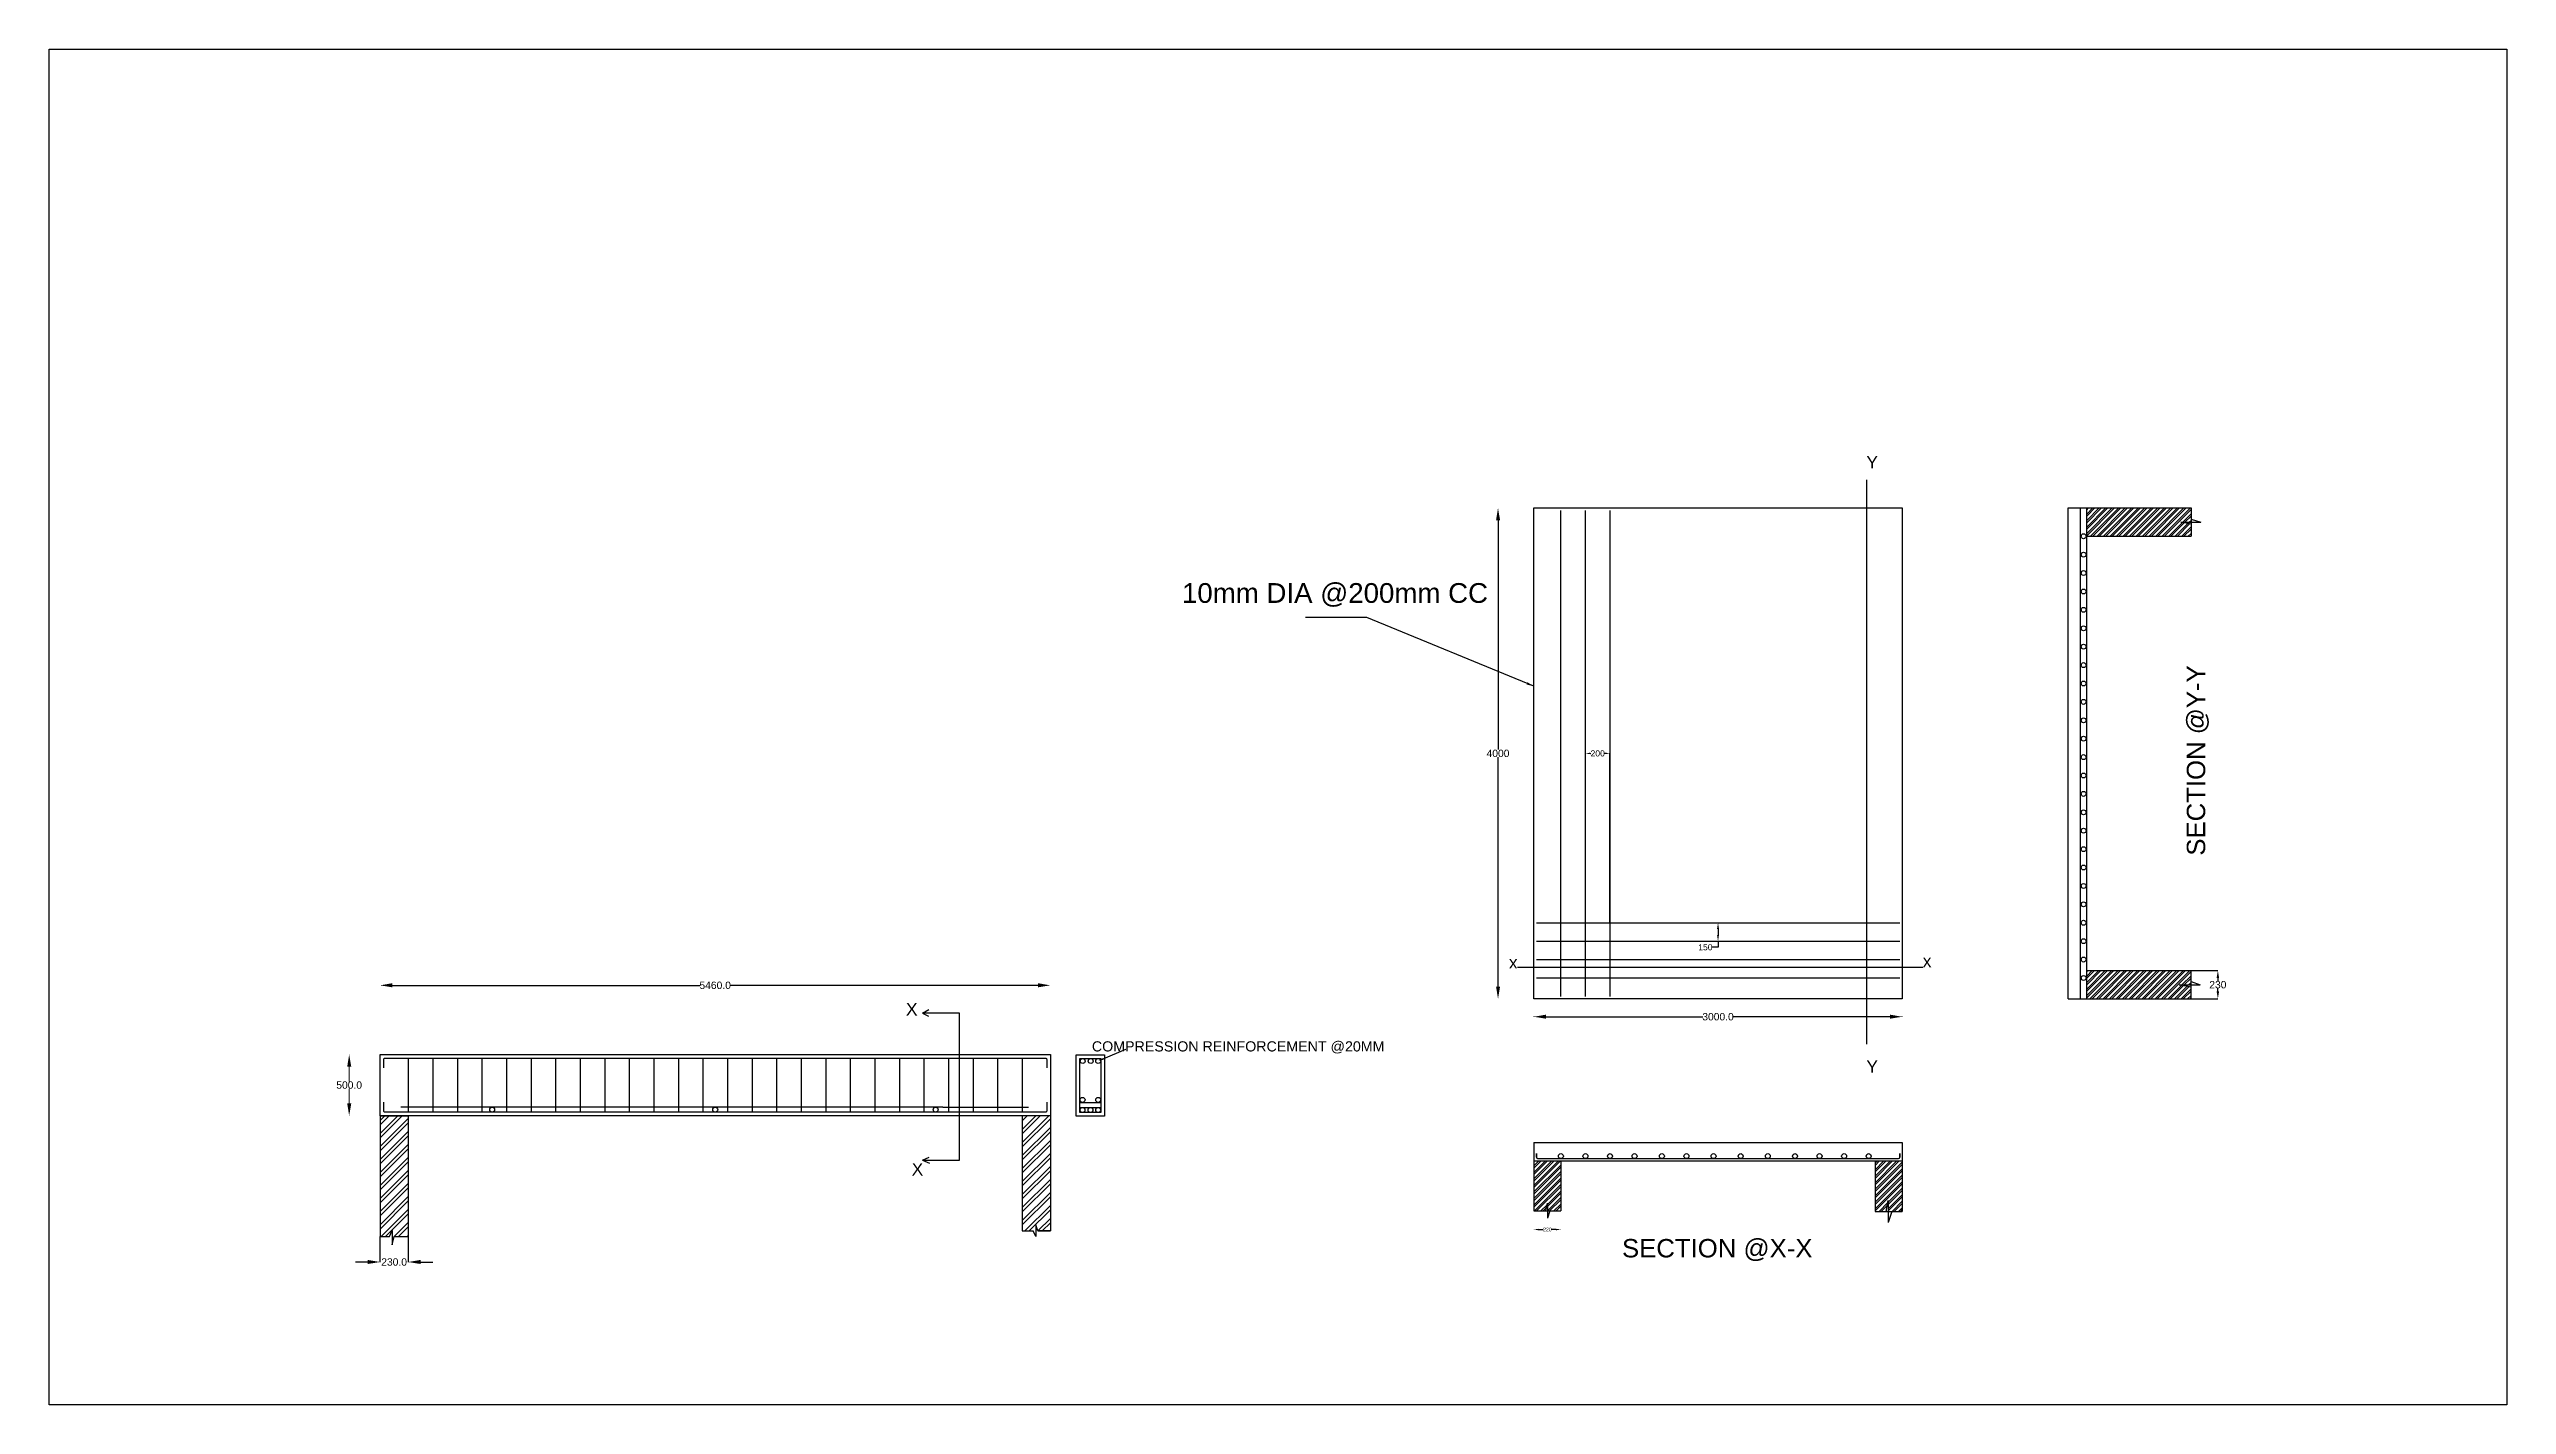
# Model space of a CAD drawing. Header units: millimetres. Extents: x -15359 to 171203, y -161916 to 32466.
# Drawn here: x 14723 to 34741, y -24000 to -12951 of the extents above; entities that cross this region are included whole.
import ezdxf
from ezdxf import colors
from ezdxf.entities.mleader import LeaderData, LeaderLine
from ezdxf.math import Vec2, Vec3

# ---------------------------------------------------------------- set-up
doc = ezdxf.new("R2010")
doc.units = ezdxf.units.MM
doc.header["$MEASUREMENT"] = 0
doc.styles.get("Standard").update_dxf_attribs({"font": 'Arial.ttf'})
doc.dimstyles.get("Standard").update_dxf_attribs({"dimtxt": 0.18, "dimasz": 0.18, "dimexe": 0.18, "dimexo": 0.0625, "dimgap": 0.09, "dimtad": 0, "dimtih": 1, "dimtoh": 1, "dimzin": 0, "dimdsep": 46, "dimtxsty": 'Standard', "dimcen": 0.09, "dimadec": 0, "dimazin": 0, "dimtfac": 1, "dimtofl": 0, "dimtmove": 0, "dimatfit": 3, "dimfxl": 0, "dimtolj": 1, "dimtzin": 0, "dimarcsym": 0})

# ---------------------------------------------------------------- blocks, each defined once
blk = doc.blocks.new('*D206')
at = {"color": 0, "lineweight": -2}
for p, q in [((26816, -20836), (26816, -20837)), ((26916, -20837), (28192, -20837)), ((29716, -20837), (28441, -20837)), ((29816, -20837), (29816, -20836))]:
    blk.add_line(p, q, dxfattribs=at)
at = {"color": 0}
for points in [[(26916, -20820), (26916, -20853), (26816, -20837)], [(29716, -20820), (29716, -20853), (29816, -20837)]]:
    blk.add_solid(points, dxfattribs=at)
at = {"layer": 'Defpoints', "color": 0}
for p in [(26816, -20836), (29816, -20837), (29816, -20837)]:
    blk.add_point(p, dxfattribs=at)
at = {"color": 0, "insert": (28316, -20837), "char_height": 60, "attachment_point": 5}
blk.add_mtext('\\A1;3000.0', dxfattribs=at)
blk = doc.blocks.new('*D207')
at = {"color": 0, "lineweight": -2}
for p, q in [((26524, -16691), (26524, -16691)), ((26524, -20691), (26524, -20691))]:
    blk.add_line(p, q, dxfattribs=at)
at = {"color": 0, "lineweight": -3}
for p, q in [((26524, -16791), (26524, -18660)), ((26524, -20591), (26524, -18721))]:
    blk.add_line(p, q, dxfattribs=at)
at = {"color": 0}
for points in [[(26508, -16791), (26541, -16791), (26524, -16691)], [(26508, -20591), (26541, -20591), (26524, -20691)]]:
    blk.add_solid(points, dxfattribs=at)
at = {"layer": 'Defpoints', "color": 0}
for p in [(26524, -16691), (26524, -20691), (26524, -20691)]:
    blk.add_point(p, dxfattribs=at)
at = {"color": 0, "insert": (26524, -18691), "char_height": 60, "attachment_point": 5}
blk.add_mtext('\\A1;4000', dxfattribs=at)
blk = doc.blocks.new('*D208')
at = {"color": 0, "lineweight": -2}
for p, q in [((17518, -20581), (20024, -20581)), ((22778, -20581), (20273, -20581))]:
    blk.add_line(p, q, dxfattribs=at)
at = {"color": 0}
for points in [[(17518, -20564), (17518, -20597), (17418, -20581)], [(22778, -20564), (22778, -20597), (22878, -20581)]]:
    blk.add_solid(points, dxfattribs=at)
at = {"layer": 'Defpoints', "color": 0}
for p in [(17418, -20581), (22878, -20581), (22878, -20581)]:
    blk.add_point(p, dxfattribs=at)
at = {"color": 0, "insert": (20148, -20581), "char_height": 60, "attachment_point": 5}
blk.add_mtext('\\A1;5460.0', dxfattribs=at)
blk = doc.blocks.new('*D209')
at = {"color": 0, "lineweight": -2}
for p, q in [((17167, -21144), (17167, -21144)), ((17167, -21644), (17167, -21644))]:
    blk.add_line(p, q, dxfattribs=at)
at = {"color": 0, "lineweight": 15}
for p, q in [((17167, -21244), (17167, -21364)), ((17167, -21544), (17167, -21425))]:
    blk.add_line(p, q, dxfattribs=at)
at = {"color": 0}
for points in [[(17151, -21244), (17184, -21244), (17167, -21144)], [(17151, -21544), (17184, -21544), (17167, -21644)]]:
    blk.add_solid(points, dxfattribs=at)
at = {"layer": 'Defpoints', "color": 0}
for p in [(17167, -21144), (17167, -21644), (17167, -21644)]:
    blk.add_point(p, dxfattribs=at)
at = {"color": 0, "insert": (17167, -21394), "char_height": 60, "attachment_point": 5}
blk.add_mtext('\\A1;500.0', dxfattribs=at)
blk = doc.blocks.new('*D213')
at = {"color": 0, "lineweight": -2}
for p, q in [((17418, -22628), (17418, -22836)), ((17648, -22628), (17648, -22836)), ((17318, -22836), (17218, -22836)), ((17748, -22836), (17848, -22836))]:
    blk.add_line(p, q, dxfattribs=at)
at = {"color": 0}
for points in [[(17318, -22819), (17318, -22852), (17418, -22836)], [(17748, -22819), (17748, -22852), (17648, -22836)]]:
    blk.add_solid(points, dxfattribs=at)
at = {"layer": 'Defpoints', "color": 0}
for p in [(17418, -22628), (17648, -22628), (17648, -22836)]:
    blk.add_point(p, dxfattribs=at)
at = {"color": 0, "insert": (17533, -22836), "char_height": 60, "attachment_point": 5}
blk.add_mtext('\\A1;230.0', dxfattribs=at)
blk = doc.blocks.new('*D214')
at = {"color": 0, "lineweight": -2}
for p, q in [((32169, -20461), (32387, -20461)), ((32387, -20521), (32387, -20545)), ((32387, -20631), (32387, -20606)), ((32169, -20691), (32387, -20691))]:
    blk.add_line(p, q, dxfattribs=at)
at = {"color": 0}
for points in [[(32377, -20521), (32397, -20521), (32387, -20461)], [(32377, -20631), (32397, -20631), (32387, -20691)]]:
    blk.add_solid(points, dxfattribs=at)
at = {"layer": 'Defpoints', "color": 0}
for p in [(32169, -20461), (32169, -20691), (32387, -20691)]:
    blk.add_point(p, dxfattribs=at)
at = {"color": 0, "insert": (32387, -20576), "char_height": 60, "attachment_point": 5}
blk.add_mtext('\\A1;230', dxfattribs=at)
blk = doc.blocks.new('*D210')
at = {"color": 0, "lineweight": -2}
for p, q in [((27236, -20071), (27236, -18690)), ((27276, -18691), (27281, -18691)), ((27396, -18691), (27392, -18691)), ((27436, -20071), (27436, -18690))]:
    blk.add_line(p, q, dxfattribs=at)
at = {"color": 0}
for points in [[(27276, -18684), (27276, -18697), (27236, -18691)], [(27396, -18684), (27396, -18697), (27436, -18691)]]:
    blk.add_solid(points, dxfattribs=at)
at = {"layer": 'Defpoints', "color": 0}
for p in [(27436, -18691), (27236, -20071), (27436, -20071)]:
    blk.add_point(p, dxfattribs=at)
at = {"color": 0, "insert": (27336, -18691), "char_height": 50, "attachment_point": 5}
blk.add_mtext('\\A1;200', dxfattribs=at)
blk = doc.blocks.new('*D211')
at = {"color": 0, "lineweight": -2}
for p, q in [((27436, -20071), (28316, -20071)), ((28316, -20121), (28316, -20171)), ((27436, -20221), (28316, -20221)), ((28316, -20271), (28266, -20271)), ((28316, -20221), (28316, -20271))]:
    blk.add_line(p, q, dxfattribs=at)
at = {"color": 0}
for points in [[(28308, -20121), (28324, -20121), (28316, -20071)], [(28308, -20171), (28324, -20171), (28316, -20221)]]:
    blk.add_solid(points, dxfattribs=at)
at = {"layer": 'Defpoints', "color": 0}
for p in [(27436, -20071), (27436, -20221), (28316, -20221)]:
    blk.add_point(p, dxfattribs=at)
at = {"color": 0, "insert": (28213, -20271), "char_height": 50, "attachment_point": 5}
blk.add_mtext('\\A1;150', dxfattribs=at)
blk = doc.blocks.new('*D205')
at = {"color": 0, "lineweight": -2}
for p, q in [((26816, -22571), (26816, -22571)), ((26856, -22571), (26893, -22571)), ((26996, -22571), (26959, -22571)), ((27036, -22571), (27036, -22571))]:
    blk.add_line(p, q, dxfattribs=at)
at = {"color": 0}
for points in [[(26856, -22565), (26856, -22578), (26816, -22571)], [(26996, -22565), (26996, -22578), (27036, -22571)]]:
    blk.add_solid(points, dxfattribs=at)
at = {"layer": 'Defpoints', "color": 0}
for p in [(26816, -22571), (27036, -22571), (27036, -22571)]:
    blk.add_point(p, dxfattribs=at)
at = {"color": 0, "insert": (26926, -22571), "char_height": 30, "attachment_point": 5}
blk.add_mtext('\\A1;220', dxfattribs=at)

msp = doc.modelspace()

# ---------------------------------------------------------------- hatches: boundary and pattern name
h = msp.add_hatch()
h.set_pattern_fill('ANSI32', color=256, scale=100)
h.set_pattern_definition([(45, (13546.707, -21465.913), (-26.516504, 26.516504), []), (45, (13564.385, -21465.913), (-26.516504, 26.516504), [])])
h.paths.add_polyline_path([(32070.72838, -20577.92431), (32168.65659, -20577.92431), (32168.65659, -20460.65154), (31318.65659, -20460.65154), (31318.65659, -20690.65154), (32168.65659, -20690.65154), (32168.65659, -20596.69462)])
h.paths.add_polyline_path([(32168.65659, -16823.64124), (32085.69243, -16805.93112), (32168.65659, -16805.93112), (32168.65659, -16690.65154), (31318.65659, -16690.65154), (31318.65659, -16920.65154), (32168.65659, -16920.65154)])
h = msp.add_hatch()
h.set_pattern_fill('ANSI32', color=256, scale=200)
h.set_pattern_definition([(45, (12968.635, -21465.91), (-53.033, 53.033), []), (45, (13003.99, -21465.91), (-53.033, 53.033), [])])
h.paths.add_polyline_path([(17648.37887, -21644.25817), (17418.37887, -21644.25817), (17418.37887, -22627.50684), (17648.37887, -22627.50684), (17648.37887, -22624.30265)])
h.paths.add_polyline_path([(22878.37887, -21644.25817), (22648.37887, -21644.25817), (22648.37887, -22582.87519), (22878.37887, -22582.87519)])
h = msp.add_hatch()
h.set_pattern_fill('ANSI32', color=256, scale=100)
h.set_pattern_definition([(45, (12968.635, -21953.002), (-26.516504, 26.516504), []), (45, (12986.312, -21953.002), (-26.516504, 26.516504), [])])
h.paths.add_polyline_path([(29702.65559, -22334.81653), (29702.65559, -22423.66909), (29816.16666, -22423.66909), (29816.16666, -22012.57851), (29596.16666, -22012.57851), (29596.16666, -22423.66909), (29686.51966, -22423.66909)])
h.paths.add_polyline_path([(26927.29881, -22356.35512), (26927.29881, -22419.66768), (27036.16666, -22419.66768), (27036.16666, -22012.57851), (26816.16666, -22012.57851), (26816.16666, -22419.66768), (26913.68601, -22419.66768)])

# ---------------------------------------------------------------- linework, layer by layer
for p, q in [((29524.76747, -16461.26975), (29524.76747, -21059.32348)), ((27036.16666, -20670.65154), (27036.16666, -16710.65154)), ((27236.16666, -20670.65154), (27236.16666, -16710.65154)), ((27436.16666, -20670.65154), (27436.16666, -16710.65154)), ((31168.65659, -20690.65154), (31168.65659, -16690.65154)), ((31168.65659, -16690.65154), (32168.65659, -16690.65154)), ((31267.27256, -20690.65154), (31267.27256, -16690.65154)), ((31318.65659, -20690.65154), (31318.65659, -16690.65154)), ((32168.65659, -16823.64124), (32085.69243, -16805.93112)), ((32085.69243, -16805.93112), (32247.39781, -16805.93112)), ((32168.65659, -16690.65154), (32168.65659, -16920.65154)), ((32168.65659, -16780.47284), (32247.39781, -16805.93112)), ((31318.65659, -16920.65154), (32168.65659, -16920.65154)), ((26836.16666, -20070.65154), (29796.16666, -20070.65154)), ((26836.16666, -20220.65154), (29796.16666, -20220.65154)), ((26836.16666, -20370.65154), (29796.16666, -20370.65154)), ((26682.5979, -20432.97857), (29983.78088, -20432.97857)), ((26836.16666, -20520.65154), (29796.16666, -20520.65154)), ((31318.65659, -20460.65154), (32168.65659, -20460.65154)), ((32168.65659, -20596.69462), (32070.72838, -20577.92431)), ((32070.72838, -20577.92431), (32241.82435, -20577.92431)), ((32168.65659, -20690.65154), (32168.65659, -20460.65154)), ((32168.65659, -20460.65154), (32168.65659, -20460.65154)), ((32168.65659, -20460.65154), (32168.65659, -20460.65154)), ((32168.65659, -20460.65154), (32168.65659, -20460.65154)), ((32168.65659, -20460.65154), (32168.65659, -20460.65154)), ((32168.65659, -20460.65154), (32168.65659, -20460.65154)), ((32168.65659, -20460.65154), (32168.65659, -20460.65154)), ((32168.65659, -20549.76886), (32241.82435, -20577.92431)), ((21837.87629, -20807.20448), (21887.08998, -20777.62532)), ((21837.87629, -20807.20448), (21885.4086, -20833.07616)), ((31168.65659, -20690.65154), (32168.65659, -20690.65154)), ((17648.37887, -21174.25817), (17648.37887, -21614.25817)), ((17848.37887, -21174.25817), (17848.37887, -21614.25817)), ((18048.37887, -21174.25817), (18048.37887, -21614.25817)), ((18248.37887, -21174.25817), (18248.37887, -21614.25817)), ((18448.37887, -21174.25817), (18448.37887, -21614.25817)), ((18648.37887, -21174.25817), (18648.37887, -21614.25817)), ((18848.37887, -21174.25817), (18848.37887, -21614.25817)), ((19048.37887, -21174.25817), (19048.37887, -21614.25817)), ((19248.37887, -21174.25817), (19248.37887, -21614.25817)), ((19448.37887, -21174.25817), (19448.37887, -21614.25817)), ((19648.37887, -21174.25817), (19648.37887, -21614.25817)), ((19848.37887, -21174.25817), (19848.37887, -21614.25817)), ((20048.37887, -21174.25817), (20048.37887, -21614.25817)), ((20248.37887, -21174.25817), (20248.37887, -21614.25817)), ((20448.37887, -21174.25817), (20448.37887, -21614.25817)), ((20648.37887, -21174.25817), (20648.37887, -21614.25817)), ((20848.37887, -21174.25817), (20848.37887, -21614.25817)), ((21048.37887, -21174.25817), (21048.37887, -21614.25817)), ((21248.37887, -21174.25817), (21248.37887, -21614.25817)), ((21448.37887, -21174.25817), (21448.37887, -21614.25817)), ((21648.37887, -21174.25817), (21648.37887, -21614.25817)), ((21848.37887, -21174.25817), (21848.37887, -21614.25817)), ((22048.37887, -21174.25817), (22048.37887, -21614.25817)), ((22248.37887, -21174.25817), (22248.37887, -21614.25817)), ((22448.37887, -21174.25817), (22448.37887, -21614.25817)), ((22648.37887, -21174.25817), (22648.37887, -21614.25817)), ((18331.35656, -21574.25817), (17588.98287, -21574.25817)), ((22001.875, -21574.25817), (18331.35656, -21574.25817)), ((22001.875, -21574.25817), (22698.85739, -21574.25817)), ((23119.19843, -21537.04022), (23289.19843, -21537.04022)), ((23119.19843, -21617.04022), (23119.19843, -21577.04022)), ((23119.19843, -21577.04022), (23289.19843, -21577.04022)), ((23119.19843, -21617.04022), (23119.19843, -21587.04022)), ((23119.19843, -21617.04022), (23119.19843, -21597.04022)), ((17418.37887, -21644.25817), (17418.37887, -22627.50684)), ((17418.37887, -21644.25817), (17648.37887, -21644.25817)), ((17648.37887, -21644.25817), (17648.37887, -22624.30265)), ((22878.37887, -21644.25817), (22648.37887, -21644.25817)), ((22648.37887, -21644.25817), (22648.37887, -21644.25817)), ((22648.37887, -21644.25817), (22648.37887, -22582.87519)), ((22878.37887, -21644.25817), (22878.37887, -22582.87519)), ((21837.87629, -22007.20448), (21892.13424, -21980.74063)), ((21837.87629, -22007.20448), (21893.81563, -22029.47015)), ((26816.16666, -21862.57851), (26816.16666, -21862.57851)), ((26816.16666, -21862.57851), (29816.16666, -21862.57851)), ((26816.16666, -21862.57851), (26816.16666, -22419.66768)), ((26816.16666, -21992.57851), (26816.16666, -21992.57851)), ((26816.16666, -21992.57851), (26816.16666, -21992.57851)), ((26816.16666, -21992.57851), (26816.16666, -21992.57851)), ((26816.16666, -21992.57851), (26816.16666, -21992.57851)), ((26816.16666, -21992.57851), (26816.16666, -21992.57851)), ((26816.16666, -22012.57851), (29816.16666, -22012.57851)), ((26836.16666, -21952.57851), (26836.16666, -21982.57851)), ((26836.16666, -21982.57851), (26836.16666, -21952.57851)), ((26846.16666, -21992.57851), (29786.16666, -21992.57851)), ((27036.16666, -22012.57851), (27036.16666, -22419.66768)), ((29596.16666, -22012.57851), (29596.16666, -22423.66909)), ((29796.16666, -21952.57851), (29796.16666, -21982.57851)), ((29796.16666, -21982.57851), (29796.16666, -21952.57851)), ((29796.16666, -21952.57851), (29796.16666, -21952.57851)), ((29816.16666, -21862.57851), (29816.16666, -22423.66909)), ((26913.68601, -22419.66768), (26927.29881, -22356.35512)), ((26927.29881, -22356.35512), (26927.29881, -22479.59432)), ((29686.51966, -22423.66909), (29702.65559, -22334.81653)), ((29702.65559, -22334.81653), (29702.65559, -22515.16387)), ((17496.73095, -22627.50684), (17518.46651, -22578.0193)), ((17518.46651, -22578.0193), (17518.46651, -22695.31585)), ((22648.37887, -22582.87519), (22738.16989, -22582.87519)), ((22648.37887, -22582.87519), (22738.16989, -22582.87519)), ((22648.37887, -22582.87519), (22738.16989, -22582.87519)), ((22648.37887, -22582.87519), (22738.16989, -22582.87519)), ((22648.37887, -22582.87519), (22738.16989, -22582.87519)), ((22648.37887, -22582.87519), (22738.16989, -22582.87519)), ((22648.37887, -22582.87519), (22738.16989, -22582.87519)), ((22760.7986, -22628.24063), (22738.16989, -22582.87519)), ((22775.85975, -22582.87519), (22760.7986, -22532.28763)), ((22760.7986, -22532.28763), (22760.7986, -22628.24063)), ((22764.17422, -22582.87519), (22764.17422, -22582.87519)), ((22775.85975, -22582.87519), (22878.37887, -22582.87519)), ((22878.37887, -22582.87519), (22775.85975, -22582.87519)), ((26816.16666, -22419.66768), (27036.16666, -22419.66768)), ((26816.16666, -22419.66768), (26816.16666, -22419.66768)), ((26816.16666, -22419.66768), (26816.16666, -22419.66768)), ((26816.16666, -22419.66768), (26816.16666, -22419.66768)), ((26816.16666, -22419.66768), (26816.16666, -22419.66768)), ((26816.16666, -22419.66768), (26816.16666, -22419.66768)), ((26816.16666, -22419.66768), (26816.16666, -22419.66768)), ((26946.51688, -22419.66768), (26927.29881, -22479.59432)), ((27036.16666, -22419.66768), (27036.16666, -22419.66768)), ((27036.16666, -22419.66768), (27036.16666, -22419.66768)), ((29596.16666, -22423.66909), (29816.16666, -22423.66909)), ((29730.52677, -22423.66909), (29702.65559, -22515.16387)), ((17418.37887, -22627.50684), (17496.73095, -22627.50684)), ((17418.37887, -22627.50684), (17496.73095, -22627.50684)), ((17518.46651, -22695.31585), (17533.37887, -22627.50684)), ((17533.37887, -22627.50684), (17648.37887, -22627.50684)), ((17648.37887, -22624.30265), (17648.37887, -22627.50684))]:
    msp.add_line(p, q)
for points in [[(14723.44184, -12950.87695), (34740.7158, -12950.87695), (34740.7158, -24000.26446), (14723.44184, -24000.26446)], [(26816.16666, -16690.65154), (29816.16666, -16690.65154), (29816.16666, -20690.65154), (26816.16666, -20690.65154)], [(17418.37887, -21144.25817), (22878.37887, -21144.25817), (22878.37887, -21644.25817), (17418.37887, -21644.25817)], [(23089.19843, -21147.04022), (23319.19843, -21147.04022), (23319.19843, -21647.04022), (23089.19843, -21647.04022)], [(23119.19843, -21177.04022), (23289.19843, -21177.04022), (23289.19843, -21617.04022), (23119.19843, -21617.04022)]]:
    msp.add_lwpolyline(points, close=True)
msp.add_lwpolyline([(21837.87629, -22007.20448), (22137.87629, -22007.20448), (22137.87629, -20807.20448), (21837.87629, -20807.20448)])
for points in [[(17448.37887, -21254.25817), (17448.37887, -21184.25817, -0.4142135624), (17458.37887, -21174.25817), (22838.37887, -21174.25817, -0.4142135624), (22848.37887, -21184.25817), (22848.37887, -21254.25817)], [(22848.37887, -21534.25817), (22848.37887, -21604.25817, -0.4142135624), (22838.37887, -21614.25817), (17458.37887, -21614.25817, -0.4142135624), (17448.37887, -21604.25817), (17448.37887, -21534.25817)]]:
    msp.add_lwpolyline(points, format="xyb")
for centre in [(31293.52822, -16920.90019), (31293.52822, -17070.90019), (31293.52822, -17220.90019), (31293.52822, -17370.90019), (31293.52822, -17520.90019), (31293.52822, -17670.90019), (31293.52822, -17820.90019), (31293.52822, -17970.90019), (31293.52822, -18120.90019), (31293.52822, -18270.90019), (31293.52822, -18420.90019), (31293.52822, -18570.90019), (31293.52822, -18720.90019), (31293.52822, -18870.90019), (31293.52822, -19020.90019), (31293.52822, -19170.90019), (31293.52822, -19320.90019), (31293.52822, -19470.90019), (31293.52822, -19620.90019), (31293.52822, -19770.90019), (31293.52822, -19920.90019), (31293.52822, -20070.90019), (31293.52822, -20220.90019), (31293.52822, -20370.90019), (31293.52822, -20520.90019), (23141.24606, -21198.09423), (23206.85417, -21198.09423), (23267.99685, -21198.09423), (18331.35656, -21594.25817), (20148.37887, -21594.25817), (21943.40738, -21594.25817), (23140.28406, -21514.77205), (23140.28406, -21597.04022), (23204.19843, -21597.04022), (23267.833, -21514.77205), (23267.833, -21597.04022), (27036.16666, -21972.57851), (27236.16666, -21972.57851), (27236.16666, -21972.57851), (27436.16666, -21972.57851), (27436.16666, -21972.57851), (27436.16666, -21972.57851), (27436.16666, -21972.57851), (27636.16666, -21972.57851), (27636.16666, -21972.57851), (27636.16666, -21972.57851), (27858.69384, -21972.57851), (27858.69384, -21972.57851), (28058.69384, -21972.57851), (28058.69384, -21972.57851), (28279.7102, -21972.57851), (28500.72655, -21972.57851), (28721.74291, -21972.57851), (28942.75927, -21972.57851), (29142.75927, -21972.57851), (29142.75927, -21972.57851), (29143.22358, -21972.57851), (29342.75927, -21972.57851), (29542.75927, -21972.57851)]:
    msp.add_circle(centre, 20)
for centre, start, end in [((26846.16666, -21982.57851), 180, 270), ((29786.16666, -21982.57851), 270, 0)]:
    msp.add_arc(centre, 10, start, end)

# ---------------------------------------------------------------- texts
for s, height, p in [('Y', 100, (29524.76747, -16367.81337)), ('10mm DIA @200mm CC', 161.1657344, (23949.99062, -17464.03641)), ('x', 100, (29983.78088, -20432.97857)), ('X', 102.89906, (21701.16176, -20827.79839)), ('COMPRESSION REINFORCEMENT @20MM', 82.9340004, (23216.33751, -21119.95355)), ('Y', 100, (29524.76747, -21292.96443)), ('X', 100, (21749.20403, -22130.92751)), ('SECTION @X-X', 150, (27533.81509, -22798.33115))]:
    msp.add_text(s, height=height).set_placement(p)
for s, height, rotation, p in [('SECTION @Y-Y', 150, 90, (32283.85766, -19524.10238)), ('x', 100, 180, (26682.5979, -20365.38323))]:
    msp.add_text(s, height=height, rotation=rotation).set_placement(p)

# ---------------------------------------------------------------- dimensions: what is measured, and where the dimension line sits
for base, p1, p2, override, picture, middle in [((26524.23524, -20690.65154), (26524.23524, -16690.65154), (26524.23524, -20690.65154), {"dimtxt": 60, "dimasz": 100, "dimdec": 0, "dimlwd": 65533}, '*D207', (26524.23524, -18690.65154)), ((28316.16666, -20220.65154), (27436.16666, -20070.65154), (27436.16666, -20220.65154), {"dimtxt": 50, "dimasz": 50, "dimdec": 0}, '*D211', (28213.27994, -20270.65154)), ((32387.16608, -20690.65154), (32168.65659, -20460.65154), (32168.65659, -20690.65154), {"dimtxt": 60, "dimasz": 60, "dimdec": 0}, '*D214', (32387.16608, -20575.65154)), ((17167.49581, -21644.25817), (17167.49581, -21144.25817), (17167.49581, -21644.25817), {"dimtxt": 60, "dimasz": 100, "dimdec": 1, "dimlwd": 15}, '*D209', (17167.49581, -21394.25817))]:
    dim = msp.add_linear_dim(base=base, p1=p1, p2=p2, angle=90, dimstyle='Standard', override=override)
    dim.commit()
    dim.dimension.update_dxf_attribs({"geometry": picture, "text_midpoint": middle})
for base, p1, p2, override, picture, middle in [((27436.16666, -18690.65154), (27236.16666, -20070.65154), (27436.16666, -20070.65154), {"dimtxt": 50, "dimasz": 40, "dimdec": 0}, '*D210', (27336.16666, -18690.65154)), ((22878.37887, -20580.6491), (17418.37887, -20580.6491), (22878.37887, -20580.6491), {"dimtxt": 60, "dimasz": 100, "dimexe": 20, "dimexo": 20, "dimdec": 1}, '*D208', (20148.37887, -20580.6491)), ((29816.16666, -20836.61288), (26816.16666, -20836.43288), (29816.16666, -20836.61288), {"dimtxt": 60, "dimasz": 100, "dimdec": 1}, '*D206', (28316.16666, -20836.61288)), ((27036.16666, -22571.44863), (26815.80666, -22571.44863), (27036.16666, -22571.44863), {"dimtxt": 30, "dimasz": 40, "dimdec": 0}, '*D205', (26925.98666, -22571.44863)), ((17648.37887, -22835.73892), (17418.37887, -22627.50684), (17648.37887, -22627.50684), {"dimtxt": 60, "dimasz": 100, "dimdec": 1}, '*D213', (17533.37887, -22835.73892))]:
    dim = msp.add_linear_dim(base=base, p1=p1, p2=p2, dimstyle='Standard', override=override)
    dim.commit()
    dim.dimension.update_dxf_attribs({"geometry": picture, "text_midpoint": middle})

# ---------------------------------------------------------------- leaders
msp.add_leader([(26816.16666, -18143.31211), (25456.79395, -17582.4685), (24957.37283, -17582.4685)], dimstyle='Standard', override={"dimasz": 60, "dimgap": 0.09, "dimtad": 0})
ml = msp.add_multileader_mtext('Standard')
ml.set_content('', color=256)
ml.set_leader_properties()
ml.build(insert=Vec2(0, 0))
ml.multileader.update_dxf_attribs({"dogleg_length": 0.36, "arrow_head_size": 45})
ctx = ml.context
ctx.base_point, ctx.char_height, ctx.arrow_head_size, ctx.landing_gap_size, ctx.plane_origin = Vec3(23493.71683, -21100.36415), 0.18, 45, 0.09, Vec3(23267.99685, -21198.09423)
notes = []
notes.append((ctx, [(0, (1, 1, 0), (23493.35683, -21100.36415), (1, 0), 0.36, [(0, [(23267.99685, -21198.09423)], 0, [])])]))
ctx.mtext.insert, ctx.mtext.flow_direction = Vec3(23493.80683, -21100.27415), 5
for ctx, leaders in notes:
    for number, flags, end, landing, length, lines in leaders:
        leader = LeaderData()
        leader.index, (leader.has_last_leader_line, leader.has_dogleg_vector, leader.attachment_direction) = number, flags
        leader.last_leader_point, leader.dogleg_vector, leader.dogleg_length = Vec3(end), Vec3(landing), length
        for number, points, colour, breaks in lines:
            line = LeaderLine()
            line.index, line.vertices, line.color, line.breaks = number, Vec3.list(points), colors.encode_raw_color(colour), breaks
            leader.lines.append(line)
        ctx.leaders.append(leader)

doc.saveas('drawing.dxf')
